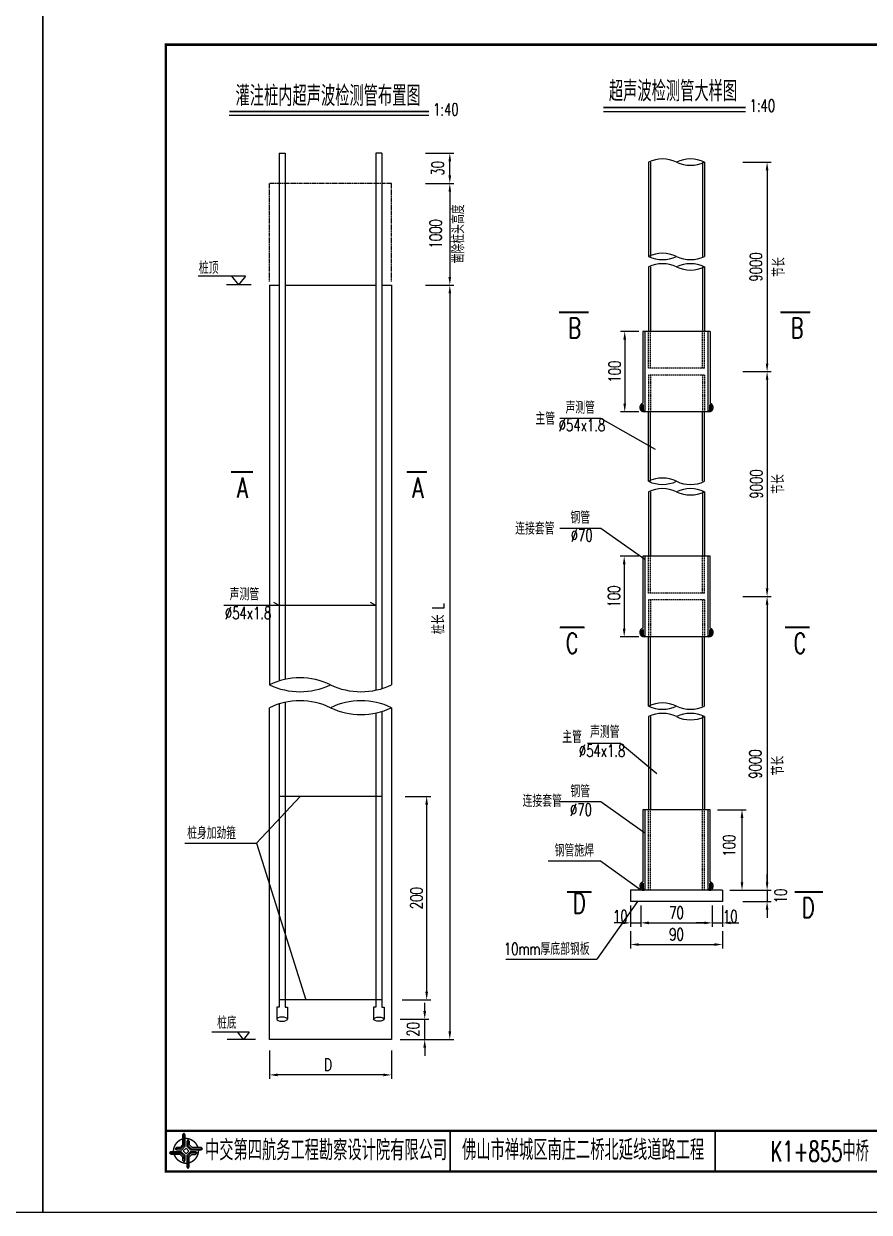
# Model space of a CAD drawing. Header units: millimetres. Extents: x -51 to 12129, y -1309 to -715.
# Drawn here: x 2044.6 to 2252.4, y -1308.7 to -1016.5 of the extents above; entities that cross this region are included whole.
import ezdxf
from ezdxf.enums import TextEntityAlignment as Align

# ---------------------------------------------------------------- set-up
doc = ezdxf.new("R2010")
doc.units = ezdxf.units.MM
doc.header["$LTSCALE"] = 0.25
doc.linetypes.add('HIDDEN', pattern=[0.375, 0.25, -0.125])
for name, color, linetype in [('D', 4, 'Continuous'), ('lk', 1, 'Continuous'), ('图框', 7, 'Continuous'), ('尺寸', 7, 'Continuous'), ('尺寸标注', 2, 'Continuous'), ('文字', 7, 'Continuous'), ('文字字符', 7, 'Continuous'), ('标注', 4, 'Continuous'), ('粗', 3, 'Continuous')]:
    doc.layers.add(name, color=color, linetype=linetype)
doc.styles.get("Standard").update_dxf_attribs({"font": 'simplex1.shx', "width": 0.7, "bigfont": 'hztxt.shx'})
doc.dimstyles.new('比例1：10', dxfattribs={"dimtxt": 3, "dimasz": 2, "dimexe": 1, "dimexo": 2, "dimgap": 0.5, "dimtad": 1, "dimzin": 13, "dimdsep": 46, "dimtxsty": 'Standard', "dimcen": -0.09, "dimclrd": 256, "dimclre": 256, "dimclrt": 7, "dimaunit": 1, "dimadec": 0, "dimazin": 0, "dimtfac": 0.0005, "dimtix": 1, "dimtmove": 2, "dimatfit": 0, "dimldrblk": 'DIM', "dimfxl": 0, "dimtolj": 1, "dimtzin": 13, "dimarcsym": 0})
doc.dimstyles.new('比例1：25', dxfattribs={"dimtxt": 3, "dimasz": 2, "dimexe": 1, "dimexo": 1, "dimgap": 1, "dimtad": 1, "dimdec": 1, "dimlfac": 2.5, "dimzin": 9, "dimdsep": 46, "dimtxsty": 'Standard', "dimcen": -0.09, "dimclrd": 4, "dimclre": 4, "dimclrt": 7, "dimaunit": 1, "dimadec": 0, "dimazin": 0, "dimtfac": 0.0005, "dimtdec": 1, "dimtix": 1, "dimtmove": 2, "dimatfit": 3, "dimfxl": 0, "dimtolj": 1, "dimtzin": 13, "dimarcsym": 0})
doc.dimstyles.new('比例1：40', dxfattribs={"dimscale": 0, "dimtxt": 3, "dimasz": 2, "dimexe": 1, "dimexo": 1, "dimgap": 1, "dimtad": 1, "dimlfac": 4, "dimzin": 13, "dimdsep": 46, "dimtxsty": 'Standard', "dimblk2": 'DIM', "dimcen": -0.09, "dimclrd": 256, "dimclre": 256, "dimclrt": 7, "dimaunit": 1, "dimadec": 5, "dimazin": 0, "dimtfac": 0.0005, "dimtix": 1, "dimtmove": 2, "dimatfit": 3, "dimfxl": 0, "dimtolj": 1, "dimtzin": 13, "dimarcsym": 0})

# ---------------------------------------------------------------- blocks, each defined once
blk = doc.blocks.new('*D1770')
at = {"layer": 'Defpoints', "color": 0}
for p in [(6802.01, -1239.17), (1359.98, -1242.17), (6754.34, -1242.17)]:
    blk.add_point(p, dxfattribs=at)
at = {"layer": '标注', "color": 4, "lineweight": -2}
for p, q in [((6754.34, -1237.17), (6754.34, -1235.17)), ((6760.34, -1239.17), (6753.34, -1239.17)), ((6754.34, -1239.17), (6754.34, -1242.17)), ((6748.34, -1242.17), (6755.34, -1242.17)), ((6754.34, -1244.17), (6754.34, -1246.17))]:
    blk.add_line(p, q, dxfattribs=at)
at = {"layer": '标注', "color": 4}
for points in [[(6754.01, -1237.17), (6754.67, -1237.17), (6754.34, -1239.17)], [(6754.01, -1244.17), (6754.67, -1244.17), (6754.34, -1242.17)]]:
    blk.add_solid(points, dxfattribs=at)
at = {"layer": '标注', "color": 7, "insert": (6751.84, -1240.67), "char_height": 3, "attachment_point": 5, "rotation": 90}
blk.add_mtext('\\A1;7.5', dxfattribs=at)
blk = doc.blocks.new('*D1794')
at = {"layer": 'Defpoints', "color": 0}
for p in [(1756.54, -1110.45), (8019.91, -1110.45), (8028.04, -1115.45)]:
    blk.add_point(p, dxfattribs=at)
at = {"layer": '标注', "lineweight": -2}
for p, q in [((8019.91, -1108.45), (8019.91, -1106.45)), ((8013.91, -1110.45), (8020.91, -1110.45)), ((8019.91, -1115.45), (8019.91, -1110.45)), ((8025.91, -1115.45), (8018.91, -1115.45)), ((8019.91, -1117.45), (8019.91, -1119.45))]:
    blk.add_line(p, q, dxfattribs=at)
at = {"layer": '标注'}
for points in [[(8019.58, -1108.45), (8020.25, -1108.45), (8019.91, -1110.45)], [(8019.58, -1117.45), (8020.25, -1117.45), (8019.91, -1115.45)]]:
    blk.add_solid(points, dxfattribs=at)
at = {"layer": '标注', "color": 7, "insert": (8017.91, -1112.95), "char_height": 3, "attachment_point": 5, "rotation": 90}
blk.add_mtext('\\A1;5', dxfattribs=at)
blk = doc.blocks.new('DIM')
blk.add_lwpolyline([(-1, -0.1, 0.2, 0, 0), (0, 0, 0, 0, 0)], format="xyseb")
blk = doc.blocks.new('tb')
at = {"lineweight": -3}
h = blk.add_hatch(color=256, dxfattribs=at)
h.paths.add_polyline_path([(-1.23, -0.13), (-3.78, -0.14), (-4.14, -0.41), (-1.4, -0.44), (-0.56, -1.24), (-0.54, -2.62), (-0.27, -2.2), (-0.26, -1.06)])
h.paths.add_polyline_path([(0.13, -1.08), (0.14, -3.86), (0.41, -4.26), (0.44, -1.24), (1.25, -0.43), (2.66, -0.43), (2.26, -0.16), (1.07, -0.15)])
h.paths.add_polyline_path([(1.08, 0.3), (3.62, 0.3), (4.02, 0.56), (1.25, 0.57), (0.43, 1.39), (0.43, 2.8), (0.16, 2.41), (0.15, 1.24)])
h.paths.add_polyline_path([(-0.28, 1.21), (-0.28, 3.99), (-0.56, 4.39), (-0.57, 1.41), (-1.38, 0.6), (-2.74, 0.56), (-2.33, 0.3), (-1.2, 0.29)])
for p, q in [((-0.56, 4.39), (-0.57, 1.41)), ((-1.38, 0.6), (-2.74, 0.56)), ((-0.57, 1.41), (-1.38, 0.6)), ((0.43, 2.8), (0.43, 1.39)), ((0.43, 1.39), (1.25, 0.57)), ((1.25, 0.57), (4.02, 0.56)), ((-4.14, -0.41), (-1.4, -0.44)), ((-1.4, -0.44), (-0.56, -1.24)), ((-0.56, -1.24), (-0.54, -2.62)), ((0.41, -4.26), (0.44, -1.24)), ((0.44, -1.24), (1.25, -0.43)), ((1.25, -0.43), (2.66, -0.43))]:
    blk.add_line(p, q, dxfattribs=at)
at = {"lineweight": -3, "const_width": 0.35, "flags": 128}
for points in [[(-0.9, 3.02, 0.324167), (-3.16, -0.14)], [(2.88, 0.92, 0.324403), (-0.24, 3.15)], [(0.75, -2.86, 0.325418), (3.02, 0.26)], [(-2.98, -0.76, 0.322976), (0.14, -2.98)]]:
    blk.add_lwpolyline(points, format="xyb", dxfattribs=at)
at = {"lineweight": -3, "flags": 128}
for points in [[(-0.9, 3.99), (-0.9, 1.58), (-1.53, 0.91), (-2.34, 0.91), (-2.74, 0.56), (-2.33, 0.3), (-1.2, 0.29), (-0.28, 1.21), (-0.28, 3.99), (-0.56, 4.39)], [(-0.04, 0.77), (0.68, 0.04), (-0.04, -0.69), (-0.77, 0.05)], [(3.62, 0.92), (1.43, 0.92), (0.77, 1.54), (0.77, 2.38), (0.43, 2.8), (0.16, 2.41), (0.15, 1.24), (1.08, 0.3), (3.62, 0.3), (4.02, 0.56)], [(-3.73, -0.76), (-1.54, -0.76), (-0.89, -1.39), (-0.89, -2.21), (-0.54, -2.62), (-0.27, -2.2), (-0.26, -1.06), (-1.23, -0.13), (-3.78, -0.14), (-4.14, -0.41)], [(0.75, -3.85), (0.75, -1.43), (1.4, -0.78), (2.26, -0.78), (2.66, -0.43), (2.26, -0.16), (1.07, -0.15), (0.13, -1.08), (0.14, -3.86), (0.41, -4.26)]]:
    blk.add_lwpolyline(points, close=True, dxfattribs=at)
blk = doc.blocks.new('*D2509')
at = {"layer": 'Defpoints', "color": 0}
for p in [(2104.99, -1266.2), (2134.99, -1266.2), (2104.99, -1274.9)]:
    blk.add_point(p, dxfattribs=at)
at = {"layer": '标注', "lineweight": -2}
for p, q in [((2104.99, -1268.9), (2104.99, -1275.9)), ((2134.99, -1268.9), (2134.99, -1275.9)), ((2132.99, -1274.9), (2106.99, -1274.9))]:
    blk.add_line(p, q, dxfattribs=at)
at = {"layer": '标注'}
for points in [[(2106.99, -1274.57), (2106.99, -1275.23), (2104.99, -1274.9)], [(2132.99, -1274.57), (2132.99, -1275.23), (2134.99, -1274.9)]]:
    blk.add_solid(points, dxfattribs=at)
at = {"layer": '标注', "color": 7, "insert": (2119.38, -1272.38), "char_height": 3, "attachment_point": 5}
blk.add_mtext('\\A1;D', dxfattribs=at)
blk = doc.blocks.new('*D2502')
at = {"layer": 'Defpoints', "color": 0}
for p in [(2137.88, -1055.79), (2138.65, -1080.79), (2149.32, -1080.79)]:
    blk.add_point(p, dxfattribs=at)
at = {"layer": '标注', "lineweight": -2}
for p, q in [((2143.32, -1055.79), (2150.32, -1055.79)), ((2149.32, -1057.79), (2149.32, -1078.79)), ((2143.32, -1080.79), (2150.32, -1080.79))]:
    blk.add_line(p, q, dxfattribs=at)
at = {"layer": '标注'}
for points in [[(2148.99, -1057.79), (2149.65, -1057.79), (2149.32, -1055.79)], [(2148.99, -1078.79), (2149.65, -1078.79), (2149.32, -1080.79)]]:
    blk.add_solid(points, dxfattribs=at)
blk = doc.blocks.new('*D2503')
at = {"layer": 'Defpoints', "color": 0}
for p in [(2134.82, -1261.2), (2143.15, -1261.2), (2134.92, -1266.2)]:
    blk.add_point(p, dxfattribs=at)
at = {"layer": '标注', "lineweight": -2}
for p, q in [((2143.15, -1259.2), (2143.15, -1257.2)), ((2137.15, -1261.2), (2144.15, -1261.2)), ((2143.15, -1266.2), (2143.15, -1261.2)), ((2137.15, -1266.2), (2144.15, -1266.2)), ((2143.15, -1268.2), (2143.15, -1270.2))]:
    blk.add_line(p, q, dxfattribs=at)
at = {"layer": '标注'}
for points in [[(2142.82, -1259.2), (2143.49, -1259.2), (2143.15, -1261.2)], [(2142.82, -1268.2), (2143.49, -1268.2), (2143.15, -1266.2)]]:
    blk.add_solid(points, dxfattribs=at)
at = {"layer": '标注', "color": 7, "insert": (2140.31, -1263.7), "char_height": 3, "attachment_point": 5, "rotation": 90}
blk.add_mtext('\\A1;20', dxfattribs=at)
blk = doc.blocks.new('*D2504')
at = {"layer": 'Defpoints', "color": 0}
for p in [(2138.65, -1080.79), (2139.28, -1266.2), (2149.32, -1266.2)]:
    blk.add_point(p, dxfattribs=at)
at = {"layer": '标注', "lineweight": -2}
for p, q in [((2143.32, -1080.79), (2150.32, -1080.79)), ((2149.32, -1082.79), (2149.32, -1264.2)), ((2143.32, -1266.2), (2150.32, -1266.2))]:
    blk.add_line(p, q, dxfattribs=at)
at = {"layer": '标注'}
for points in [[(2148.99, -1082.79), (2149.65, -1082.79), (2149.32, -1080.79)], [(2148.99, -1264.2), (2149.65, -1264.2), (2149.32, -1266.2)]]:
    blk.add_solid(points, dxfattribs=at)
at = {"layer": '标注', "color": 7, "insert": (2146.82, -1173.5), "char_height": 3, "attachment_point": 5, "rotation": 90}
blk.add_mtext('\\A1;  ', dxfattribs=at)
blk = doc.blocks.new('*D2505')
at = {"layer": 'Defpoints', "color": 0}
for p in [(2137.78, -1048.29), (2149.32, -1048.29), (2137.88, -1055.79)]:
    blk.add_point(p, dxfattribs=at)
at = {"layer": '标注', "lineweight": -2}
for p, q in [((2143.32, -1048.29), (2150.32, -1048.29)), ((2149.32, -1053.79), (2149.32, -1050.29)), ((2143.32, -1055.79), (2150.32, -1055.79))]:
    blk.add_line(p, q, dxfattribs=at)
at = {"layer": '标注'}
for points in [[(2148.99, -1050.29), (2149.65, -1050.29), (2149.32, -1048.29)], [(2148.99, -1053.79), (2149.65, -1053.79), (2149.32, -1055.79)]]:
    blk.add_solid(points, dxfattribs=at)
at = {"layer": '标注', "color": 7, "insert": (2146.34, -1052.04), "char_height": 3, "attachment_point": 5, "rotation": 90}
blk.add_mtext('\\A1;30', dxfattribs=at)
blk = doc.blocks.new('*D2506')
at = {"layer": 'Defpoints', "color": 0}
for p in [(2137.37, -1206.45), (2132.64, -1256.45), (2143.63, -1256.45)]:
    blk.add_point(p, dxfattribs=at)
at = {"layer": '标注', "lineweight": -2}
for p, q in [((2138.37, -1206.45), (2144.63, -1206.45)), ((2143.63, -1208.45), (2143.63, -1254.45)), ((2137.63, -1256.45), (2144.63, -1256.45))]:
    blk.add_line(p, q, dxfattribs=at)
at = {"layer": '标注'}
for points in [[(2143.3, -1208.45), (2143.97, -1208.45), (2143.63, -1206.45)], [(2143.3, -1254.45), (2143.97, -1254.45), (2143.63, -1256.45)]]:
    blk.add_solid(points, dxfattribs=at)
at = {"layer": '标注', "color": 7, "insert": (2141.13, -1231.45), "char_height": 3, "attachment_point": 5, "rotation": 90}
blk.add_mtext('\\A1;200', dxfattribs=at)
blk = doc.blocks.new('*D2507')
at = {"layer": 'Defpoints', "color": 0}
for p in [(2216.11, -1050.51), (2216.11, -1102.02), (2227.3, -1102.02)]:
    blk.add_point(p, dxfattribs=at)
at = {"layer": '标注', "lineweight": -2}
for p, q in [((2221.3, -1050.51), (2228.3, -1050.51)), ((2227.3, -1052.51), (2227.3, -1100.02)), ((2221.3, -1102.02), (2228.3, -1102.02))]:
    blk.add_line(p, q, dxfattribs=at)
at = {"layer": '标注'}
for points in [[(2226.97, -1052.51), (2227.63, -1052.51), (2227.3, -1050.51)], [(2226.97, -1100.02), (2227.63, -1100.02), (2227.3, -1102.02)]]:
    blk.add_solid(points, dxfattribs=at)
at = {"layer": '标注', "color": 7, "insert": (2224.54, -1076.31), "char_height": 3, "attachment_point": 5, "rotation": 90}
blk.add_mtext('\\A1;9000', dxfattribs=at)
blk = doc.blocks.new('*D2508')
at = {"layer": 'Defpoints', "color": 0}
for p in [(2216.11, -1102.02), (2213.91, -1157.3), (2227.3, -1157.3)]:
    blk.add_point(p, dxfattribs=at)
at = {"layer": '标注', "lineweight": -2}
for p, q in [((2221.3, -1102.02), (2228.3, -1102.02)), ((2227.3, -1104.02), (2227.3, -1155.3)), ((2221.3, -1157.3), (2228.3, -1157.3))]:
    blk.add_line(p, q, dxfattribs=at)
at = {"layer": '标注'}
for points in [[(2226.97, -1104.02), (2227.63, -1104.02), (2227.3, -1102.02)], [(2226.97, -1155.3), (2227.63, -1155.3), (2227.3, -1157.3)]]:
    blk.add_solid(points, dxfattribs=at)
at = {"layer": '标注', "color": 7, "insert": (2224.64, -1129.66), "char_height": 3, "attachment_point": 5, "rotation": 90}
blk.add_mtext('\\A1;9000', dxfattribs=at)
blk = doc.blocks.new('*D2476')
at = {"layer": 'Defpoints', "color": 0}
for p in [(2213.91, -1157.3), (2217.14, -1229.52), (2227.3, -1229.52)]:
    blk.add_point(p, dxfattribs=at)
at = {"layer": '标注', "lineweight": -2}
for p, q in [((2221.3, -1157.3), (2228.3, -1157.3)), ((2227.3, -1159.3), (2227.3, -1227.52)), ((2221.3, -1229.52), (2228.3, -1229.52))]:
    blk.add_line(p, q, dxfattribs=at)
at = {"layer": '标注'}
for points in [[(2226.97, -1159.3), (2227.63, -1159.3), (2227.3, -1157.3)], [(2226.97, -1227.52), (2227.63, -1227.52), (2227.3, -1229.52)]]:
    blk.add_solid(points, dxfattribs=at)
at = {"layer": '标注', "color": 7, "insert": (2224.4, -1198.5), "char_height": 3, "attachment_point": 5, "rotation": 90}
blk.add_mtext('\\A1;9000', dxfattribs=at)
blk = doc.blocks.new('*D2477')
at = {"layer": 'Defpoints', "color": 0}
for p in [(2217.14, -1229.52), (2217.06, -1232.27), (2227.3, -1232.27)]:
    blk.add_point(p, dxfattribs=at)
at = {"layer": '标注', "lineweight": -2}
for p, q in [((2227.3, -1227.52), (2227.3, -1225.52)), ((2221.3, -1229.52), (2228.3, -1229.52)), ((2227.3, -1229.52), (2227.3, -1232.27)), ((2221.3, -1232.27), (2228.3, -1232.27)), ((2227.3, -1234.27), (2227.3, -1236.27))]:
    blk.add_line(p, q, dxfattribs=at)
at = {"layer": '标注'}
for points in [[(2226.97, -1227.52), (2227.63, -1227.52), (2227.3, -1229.52)], [(2226.97, -1234.27), (2227.63, -1234.27), (2227.3, -1232.27)]]:
    blk.add_solid(points, dxfattribs=at)
at = {"layer": '标注', "color": 7, "insert": (2230.62, -1230.9), "char_height": 3, "attachment_point": 5, "rotation": 90}
blk.add_mtext('\\A1;10', dxfattribs=at)
blk = doc.blocks.new('*D2478')
at = {"layer": 'Defpoints', "color": 0}
for p in [(2196.79, -1147.4), (2192.18, -1167.2), (2196.79, -1167.2)]:
    blk.add_point(p, dxfattribs=at)
at = {"layer": '标注', "lineweight": -2}
for p, q in [((2195.79, -1147.4), (2191.18, -1147.4)), ((2192.18, -1149.4), (2192.18, -1165.2)), ((2195.79, -1167.2), (2191.18, -1167.2))]:
    blk.add_line(p, q, dxfattribs=at)
at = {"layer": '标注'}
for points in [[(2191.84, -1149.4), (2192.51, -1149.4), (2192.18, -1147.4)], [(2191.84, -1165.2), (2192.51, -1165.2), (2192.18, -1167.2)]]:
    blk.add_solid(points, dxfattribs=at)
at = {"layer": '标注', "color": 7, "insert": (2189.68, -1157.3), "char_height": 3, "attachment_point": 5, "rotation": 90}
blk.add_mtext('\\A1;100', dxfattribs=at)
blk = doc.blocks.new('*D2479')
at = {"layer": 'Defpoints', "color": 0}
for p in [(2196.79, -1092.12), (2192.31, -1111.92), (2196.79, -1111.92)]:
    blk.add_point(p, dxfattribs=at)
at = {"layer": '标注', "lineweight": -2}
for p, q in [((2195.79, -1092.12), (2191.31, -1092.12)), ((2192.31, -1094.12), (2192.31, -1109.92)), ((2195.79, -1111.92), (2191.31, -1111.92))]:
    blk.add_line(p, q, dxfattribs=at)
at = {"layer": '标注'}
for points in [[(2191.98, -1094.12), (2192.65, -1094.12), (2192.31, -1092.12)], [(2191.98, -1109.92), (2192.65, -1109.92), (2192.31, -1111.92)]]:
    blk.add_solid(points, dxfattribs=at)
at = {"layer": '标注', "color": 7, "insert": (2189.81, -1102.02), "char_height": 3, "attachment_point": 5, "rotation": 90}
blk.add_mtext('\\A1;100', dxfattribs=at)
blk = doc.blocks.new('*D2480')
at = {"layer": 'Defpoints', "color": 0}
for p in [(2213.29, -1209.72), (2217.14, -1229.52), (2221.13, -1229.52)]:
    blk.add_point(p, dxfattribs=at)
at = {"layer": '标注', "lineweight": -2}
for p, q in [((2215.13, -1209.72), (2222.13, -1209.72)), ((2221.13, -1211.72), (2221.13, -1227.52)), ((2218.14, -1229.52), (2222.13, -1229.52))]:
    blk.add_line(p, q, dxfattribs=at)
at = {"layer": '标注'}
for points in [[(2220.8, -1211.72), (2221.47, -1211.72), (2221.13, -1209.72)], [(2220.8, -1227.52), (2221.47, -1227.52), (2221.13, -1229.52)]]:
    blk.add_solid(points, dxfattribs=at)
at = {"layer": '标注', "color": 7, "insert": (2217.98, -1218.52), "char_height": 3, "attachment_point": 5, "rotation": 90}
blk.add_mtext('\\A1;100', dxfattribs=at)
blk = doc.blocks.new('*D2481')
at = {"layer": 'Defpoints', "color": 0}
for p in [(2193.74, -1232.27), (2196.24, -1232.27), (2196.24, -1237.53)]:
    blk.add_point(p, dxfattribs=at)
at = {"layer": '标注', "lineweight": -2}
for p, q in [((2193.74, -1233.27), (2193.74, -1238.53)), ((2196.24, -1233.27), (2196.24, -1238.53)), ((2191.74, -1237.53), (2189.74, -1237.53)), ((2193.74, -1237.53), (2196.24, -1237.53)), ((2198.24, -1237.53), (2200.24, -1237.53))]:
    blk.add_line(p, q, dxfattribs=at)
at = {"layer": '标注'}
for points in [[(2191.74, -1237.19), (2191.74, -1237.86), (2193.74, -1237.53)], [(2198.24, -1237.19), (2198.24, -1237.86), (2196.24, -1237.53)]]:
    blk.add_solid(points, dxfattribs=at)
at = {"layer": '标注', "color": 7, "insert": (2191.23, -1235.94), "char_height": 3, "attachment_point": 5}
blk.add_mtext('\\A1;10', dxfattribs=at)
blk = doc.blocks.new('*D2482')
at = {"layer": 'Defpoints', "color": 0}
for p in [(2196.24, -1232.27), (2213.84, -1232.27), (2213.84, -1237.53)]:
    blk.add_point(p, dxfattribs=at)
at = {"layer": '标注', "lineweight": -2}
for p, q in [((2196.24, -1233.27), (2196.24, -1238.53)), ((2213.84, -1233.27), (2213.84, -1238.53)), ((2198.24, -1237.53), (2211.84, -1237.53))]:
    blk.add_line(p, q, dxfattribs=at)
at = {"layer": '标注'}
for points in [[(2198.24, -1237.19), (2198.24, -1237.86), (2196.24, -1237.53)], [(2211.84, -1237.19), (2211.84, -1237.86), (2213.84, -1237.53)]]:
    blk.add_solid(points, dxfattribs=at)
at = {"layer": '标注', "color": 7, "insert": (2205.04, -1235.03), "char_height": 3, "attachment_point": 5}
blk.add_mtext('\\A1;70', dxfattribs=at)
blk = doc.blocks.new('*D2483')
at = {"layer": 'Defpoints', "color": 0}
for p in [(2213.84, -1232.27), (2216.34, -1232.27), (2216.34, -1237.53)]:
    blk.add_point(p, dxfattribs=at)
at = {"layer": '标注', "lineweight": -2}
for p, q in [((2213.84, -1233.27), (2213.84, -1238.53)), ((2216.34, -1233.27), (2216.34, -1238.53)), ((2211.84, -1237.53), (2209.84, -1237.53)), ((2213.84, -1237.53), (2216.34, -1237.53)), ((2218.34, -1237.53), (2220.34, -1237.53))]:
    blk.add_line(p, q, dxfattribs=at)
at = {"layer": '标注'}
for points in [[(2211.84, -1237.19), (2211.84, -1237.86), (2213.84, -1237.53)], [(2218.34, -1237.19), (2218.34, -1237.86), (2216.34, -1237.53)]]:
    blk.add_solid(points, dxfattribs=at)
at = {"layer": '标注', "color": 7, "insert": (2218.24, -1235.94), "char_height": 3, "attachment_point": 5}
blk.add_mtext('\\A1;10', dxfattribs=at)
blk = doc.blocks.new('*D2484')
at = {"layer": 'Defpoints', "color": 0}
for p in [(2193.74, -1238.53), (2216.34, -1238.53), (2216.34, -1242.85)]:
    blk.add_point(p, dxfattribs=at)
at = {"layer": '标注', "lineweight": -2}
for p, q in [((2193.74, -1239.53), (2193.74, -1243.85)), ((2216.34, -1239.53), (2216.34, -1243.85)), ((2195.74, -1242.85), (2214.34, -1242.85))]:
    blk.add_line(p, q, dxfattribs=at)
at = {"layer": '标注'}
for points in [[(2195.74, -1242.52), (2195.74, -1243.18), (2193.74, -1242.85)], [(2214.34, -1242.52), (2214.34, -1243.18), (2216.34, -1242.85)]]:
    blk.add_solid(points, dxfattribs=at)
at = {"layer": '标注', "color": 7, "insert": (2205.04, -1240.35), "char_height": 3, "attachment_point": 5}
blk.add_mtext('\\A1;90', dxfattribs=at)
blk = doc.blocks.new('123')
at = {"layer": '图框', "color": 2}
blk.add_lwpolyline([(369.33, -1011.65), (369.33, -714.65), (-50.67, -714.65), (-50.67, -1011.65)], close=True, dxfattribs=at)

msp = doc.modelspace()

# ---------------------------------------------------------------- hatches: boundary and pattern name
for points in [[(2197.08724, -1110.05627), (2197.08724, -1111.62223, -0.414213562), (2196.30426, -1110.83925, -0.414213562)], [(2212.98724, -1110.05627), (2212.98724, -1111.62223, 0.414213562), (2213.77022, -1110.83925, 0.414213562)], [(2197.08724, -1165.33127), (2197.08724, -1166.89723, -0.414213562), (2196.30426, -1166.11425, -0.414213562)], [(2212.98724, -1165.33127), (2212.98724, -1166.89723, 0.414213562), (2213.77022, -1166.11425, 0.414213562)], [(2197.08724, -1227.65627), (2197.08724, -1229.22223, -0.414213562), (2196.30426, -1228.43925, -0.414213562)], [(2212.98724, -1227.65627), (2212.98724, -1229.22223, 0.414213562), (2213.77022, -1228.43925, 0.414213562)]]:
    msp.add_hatch(color=3).paths.add_polyline_path(points)

# ---------------------------------------------------------------- linework, layer by layer
for p, q in [((2095.10448, -1039.00066), (2144.20173, -1039.00066)), ((2187.06428, -1038.05033), (2222.0048, -1038.05033))]:
    msp.add_line(p, q)
at = {"color": 1}
for p, q in [((2107.34385, -1048.29019), (2107.34362, -1178.07529)), ((2107.34385, -1048.29019), (2108.84385, -1048.29019)), ((2108.84385, -1048.29019), (2108.84362, -1177.68262)), ((2131.13832, -1048.29019), (2131.13856, -1180.31503)), ((2132.63832, -1048.29019), (2131.13832, -1048.29019)), ((2132.63832, -1048.29019), (2132.63856, -1179.92131)), ((2107.34385, -1183.69766), (2107.34385, -1258.20462)), ((2108.84385, -1183.30398), (2108.84385, -1258.20462)), ((2131.13832, -1185.93679), (2131.13832, -1258.20462)), ((2132.63832, -1185.54416), (2132.63832, -1258.20462)), ((2132.63832, -1206.45462), (2107.34385, -1206.45462)), ((2107.34385, -1258.20462), (2106.77368, -1258.20462)), ((2106.77368, -1258.20462), (2106.77368, -1261.20462)), ((2132.63832, -1256.45462), (2107.34385, -1256.45462)), ((2108.84385, -1258.20462), (2109.41401, -1258.20462)), ((2109.41401, -1258.20462), (2109.41401, -1261.20462)), ((2131.13832, -1258.20462), (2130.56816, -1258.20462)), ((2130.56816, -1258.20462), (2130.56816, -1261.20462)), ((2132.63832, -1258.20462), (2133.20849, -1258.20462)), ((2133.20849, -1258.20462), (2133.20849, -1261.20462))]:
    msp.add_line(p, q, dxfattribs=at)
at = {"color": 3}
for p, q in [((2198.16224, -1050.51177), (2198.16224, -1073.69723)), ((2198.66224, -1050.51177), (2198.66224, -1073.69723)), ((2211.41224, -1050.51177), (2211.41224, -1073.69723)), ((2211.91224, -1050.51177), (2211.91224, -1073.69723)), ((2198.16224, -1076.2754), (2198.16224, -1092.12223)), ((2198.66224, -1076.2754), (2198.66224, -1092.12223)), ((2211.41224, -1076.2755), (2211.41224, -1092.12223)), ((2211.91224, -1076.2755), (2211.91224, -1092.12223)), ((2213.28724, -1092.12223), (2196.78724, -1092.12223)), ((2196.78724, -1092.12223), (2196.78724, -1109.79865)), ((2197.28724, -1092.12223), (2197.28724, -1111.92223)), ((2212.78724, -1111.92223), (2212.78724, -1092.12223)), ((2213.28724, -1092.12223), (2213.28724, -1109.79865)), ((2212.98724, -1111.92223), (2197.08724, -1111.92223)), ((2198.16224, -1128.97223), (2198.16224, -1111.92223)), ((2198.66224, -1128.97223), (2198.66224, -1111.92223)), ((2211.41224, -1128.97223), (2211.41224, -1111.92223)), ((2211.91224, -1128.97223), (2211.91224, -1111.92223)), ((2198.16224, -1131.55032), (2198.16224, -1147.39723)), ((2198.66224, -1131.55032), (2198.66224, -1147.39723)), ((2211.41224, -1131.55032), (2211.41224, -1147.39723)), ((2211.91224, -1131.55032), (2211.91224, -1147.39723)), ((2213.28724, -1147.39723), (2196.78724, -1147.39723)), ((2196.78724, -1147.39723), (2196.78724, -1165.07365)), ((2197.28724, -1147.39723), (2197.28724, -1167.19723)), ((2212.78724, -1167.19723), (2212.78724, -1147.39723)), ((2213.28724, -1165.07365), (2213.28724, -1147.39723)), ((2212.98724, -1167.19723), (2197.08724, -1167.19723)), ((2198.16224, -1184.24723), (2198.16224, -1167.19723)), ((2198.66224, -1184.24723), (2198.66224, -1167.19723)), ((2211.41224, -1184.24723), (2211.41224, -1167.19723)), ((2211.91224, -1184.24723), (2211.91224, -1167.19723)), ((2198.16224, -1186.82532), (2198.16224, -1209.72223)), ((2198.66224, -1186.82532), (2198.66224, -1209.72223)), ((2211.41224, -1186.82532), (2211.41224, -1209.72223)), ((2211.91224, -1186.82532), (2211.91224, -1209.72223)), ((2213.28724, -1209.72223), (2196.78724, -1209.72223)), ((2196.78724, -1209.72223), (2196.78724, -1227.39865)), ((2197.28724, -1209.72223), (2197.28724, -1229.52223)), ((2212.78724, -1229.52223), (2212.78724, -1209.72223)), ((2213.28724, -1227.39865), (2213.28724, -1209.72223)), ((2193.73724, -1229.52223), (2193.73724, -1232.27223)), ((2216.33724, -1229.52223), (2193.73724, -1229.52223)), ((2196.78724, -1229.47985), (2196.78724, -1229.52223)), ((2216.33724, -1229.52223), (2196.78724, -1229.52223)), ((2213.28724, -1229.52223), (2213.28724, -1229.47985)), ((2216.33724, -1229.52223), (2216.33724, -1232.27223)), ((2216.33724, -1232.27223), (2193.73724, -1232.27223))]:
    msp.add_line(p, q, dxfattribs=at)
at = {"const_width": 0.4}
for points in [[(2187.06428, -1037.08783), (2222.0048, -1037.08783)], [(2095.10448, -1038.03816), (2144.20173, -1038.03816)]]:
    msp.add_lwpolyline(points, dxfattribs=at)
at = {"color": 3}
for centre, radius, start, end in [((2197.08724, -1110.83925), 1.08298, 106.0820002, 270), ((2197.08724, -1110.83925), 0.78298, 112.5289604, 270), ((2212.98724, -1110.83925), 1.08298, 270, 73.9179998), ((2212.98724, -1110.83925), 0.78298, 270, 67.4710396), ((2197.08724, -1166.11425), 1.08298, 106.0820002, 270), ((2197.08724, -1166.11425), 0.78298, 112.5289604, 270), ((2212.98724, -1166.11425), 1.08298, 270, 73.9179998), ((2212.98724, -1166.11425), 0.78298, 270, 67.4710396), ((2197.08724, -1228.43925), 1.08298, 106.0820002, 270), ((2197.08724, -1228.43925), 0.78298, 112.5289604, 270), ((2212.98724, -1228.43925), 1.08298, 270, 73.9179998), ((2212.98724, -1228.43925), 0.78298, 270, 67.4710396)]:
    msp.add_arc(centre, radius, start, end, dxfattribs=at)
at = {"color": 1, "extrusion": (0, 0, -1)}
msp.add_ellipse((2108.09385, -1261.20462), major_axis=(-1.32017, 0), ratio=0.378740458, dxfattribs=at)
at = {"color": 1}
msp.add_ellipse((2131.88832, -1261.20462), major_axis=(1.32017, 0), ratio=0.378740458, dxfattribs=at)
at = {"layer": 'D', "color": 3, "linetype": 'HIDDEN'}
for p, q in [((2134.99109, -1055.79019), (2104.99109, -1055.79019)), ((2104.99109, -1079.87474), (2104.99109, -1055.79019)), ((2134.99109, -1079.87474), (2134.99109, -1055.79019))]:
    msp.add_line(p, q, dxfattribs=at)
at = {"layer": 'lk', "color": 3}
for centre, radius, start, end in [((2201.59953, -1057.67642), 7.94661, 64.3681726, 115.6302909), ((2208.47473, -1057.69861), 7.96662, 64.4387503, 115.5627863), ((2208.47473, -1043.32502), 7.96662, 244.4372137, 295.5612497), ((2201.59959, -1080.88388), 7.96639, 64.4368281, 115.5624744), ((2201.59959, -1066.51077), 7.96639, 244.4375256, 295.5631719), ((2208.4746, -1066.53224), 7.94699, 244.3705228, 295.6308354), ((2201.59953, -1083.44014), 7.94661, 64.3681726, 115.6302909), ((2208.47473, -1083.46234), 7.96662, 64.4387503, 115.5627863), ((2208.47473, -1069.08875), 7.96662, 244.4372137, 295.5612497), ((2201.59969, -1136.15875), 7.96639, 64.4368281, 115.5624744), ((2201.59969, -1121.78563), 7.96639, 244.4375256, 295.5631719), ((2208.47471, -1121.8071), 7.94699, 244.3705228, 295.6308354), ((2201.59964, -1138.71501), 7.94661, 64.3681726, 115.6302909), ((2208.47483, -1138.7372), 7.96662, 64.4387503, 115.5627863), ((2208.47483, -1124.36361), 7.96662, 244.4372137, 295.5612497), ((2112.49099, -1194.67682), 17.38121, 64.4368281, 115.5624744), ((2112.49099, -1163.3173), 17.38121, 244.4375256, 295.5631719), ((2127.49102, -1163.36414), 17.33889, 244.3705228, 295.6308354), ((2112.49088, -1200.25411), 17.33805, 64.3681726, 115.6302909), ((2127.49129, -1200.30254), 17.38172, 64.4387503, 115.5627863), ((2127.49129, -1168.94198), 17.38172, 244.4372137, 295.5612497), ((2201.59969, -1191.43375), 7.96639, 64.4368281, 115.5624744), ((2201.59969, -1177.06063), 7.96639, 244.4375256, 295.5631719), ((2201.59964, -1193.99001), 7.94661, 64.3681726, 115.6302909), ((2208.47471, -1177.0821), 7.94699, 244.3705228, 295.6308354), ((2208.47483, -1194.0122), 7.96662, 64.4387503, 115.5627863), ((2208.47483, -1179.63861), 7.96662, 244.4372137, 295.5612497)]:
    msp.add_arc(centre, radius, start, end, dxfattribs=at)
at = {"layer": '图框', "linetype": 'Continuous', "const_width": 0.6}
for points in [[(2459.54252, -1021.65472), (2079.54252, -1021.65472), (2079.54252, -1298.65472), (2459.54252, -1298.65472), (2459.54252, -1021.65472)], [(2079.54252, -1288.65472), (2459.54252, -1288.65472)]]:
    msp.add_lwpolyline(points, dxfattribs=at)
at = {"layer": '图框', "const_width": 0.4}
for points in [[(2149.43594, -1288.65472), (2149.43594, -1298.65472)], [(2214.54252, -1298.65472), (2214.54252, -1288.65472)]]:
    msp.add_lwpolyline(points, dxfattribs=at)
at = {"layer": '尺寸'}
for p, q in [((2099.07608, -1078.56901), (2087.44182, -1078.56901)), ((2100.48553, -1080.66707), (2094.4053, -1080.66707)), ((2095.6398, -1078.56901), (2097.35852, -1080.66707)), ((2099.07608, -1078.56901), (2097.35736, -1080.66707)), ((2199.86849, -1121.1576), (2186.46546, -1113.51586)), ((2197.27523, -1148.18334), (2186.46546, -1140.54159)), ((2131.13832, -1159.49662), (2093.75315, -1159.49662)), ((2107.34365, -1159.49662), (2106.04847, -1158.79521)), ((2131.13832, -1159.49662), (2129.84315, -1158.79521)), ((2191.23709, -1193.36021), (2200.17436, -1200.76619)), ((2101.80552, -1217.93322), (2112.52252, -1206.45462)), ((2084.18831, -1217.93322), (2101.80552, -1217.93322)), ((2101.80552, -1217.93322), (2113.95946, -1256.45462)), ((2196.23724, -1229.52223), (2186.35848, -1222.36237)), ((2099.9952, -1264.42109), (2090.80553, -1264.42109)), ((2097.14856, -1264.42109), (2098.56138, -1266.18534)), ((2099.98964, -1264.42109), (2098.57682, -1266.18534)), ((2101.54628, -1266.20462), (2094.58284, -1266.20462))]:
    msp.add_line(p, q, dxfattribs=at)
at = {"layer": '尺寸标注', "color": 7}
for p, q in [((2186.46546, -1113.51586), (2176.33737, -1113.51586)), ((2186.46546, -1140.54159), (2176.33737, -1140.54159)), ((2183.18946, -1193.36021), (2191.23709, -1193.36021)), ((2186.46546, -1207.80133), (2176.33737, -1207.80133)), ((2197.27523, -1215.44308), (2186.46546, -1207.80133)), ((2186.35848, -1222.36237), (2173.45423, -1222.36237)), ((2195.46677, -1232.27223), (2185.48632, -1246.42521)), ((2163.06542, -1246.42521), (2185.48632, -1246.42521))]:
    msp.add_line(p, q, dxfattribs=at)
at = {"layer": '文字'}
for p, q in [((2176.17665, -1087.40726), (2183.42665, -1087.40726)), ((2237.85692, -1087.40726), (2230.60692, -1087.40726)), ((2095.56911, -1126.70384), (2100.94706, -1126.70384)), ((2143.64322, -1126.70384), (2138.77846, -1126.70384)), ((2176.38594, -1164.90726), (2182.38248, -1164.90726)), ((2231.73185, -1164.90726), (2237.72838, -1164.90726)), ((2178.14408, -1229.95593), (2184.14062, -1229.95593)), ((2234.11252, -1229.95593), (2240.10905, -1229.95593))]:
    msp.add_line(p, q, dxfattribs=at)
at = {"layer": '文字', "const_width": 0.5}
for points in [[(2176.17665, -1087.40726), (2183.42665, -1087.40726)], [(2230.60692, -1087.40726), (2237.85692, -1087.40726)], [(2095.56911, -1126.70384), (2100.94706, -1126.70384)], [(2138.77846, -1126.70384), (2143.64322, -1126.70384)], [(2176.38594, -1164.90726), (2182.38248, -1164.90726)], [(2231.73185, -1164.90726), (2237.72838, -1164.90726)], [(2178.14408, -1229.95593), (2184.14062, -1229.95593)], [(2234.11252, -1229.95593), (2241.03885, -1229.95593)]]:
    msp.add_lwpolyline(points, dxfattribs=at)
at = {"layer": '粗'}
for p, q in [((2104.99109, -1080.79019), (2104.99132, -1178.99688)), ((2104.99109, -1080.79019), (2107.3438, -1080.79019)), ((2108.8438, -1080.79019), (2131.13837, -1080.79019)), ((2132.63832, -1080.79019), (2134.99109, -1080.79019)), ((2134.99109, -1080.79019), (2134.99132, -1178.99688)), ((2104.99109, -1266.20462), (2104.99109, -1184.62206)), ((2134.99109, -1184.62206), (2134.99109, -1266.20462)), ((2134.99109, -1266.20462), (2104.99109, -1266.20462))]:
    msp.add_line(p, q, dxfattribs=at)
at = {"layer": '粗', "linetype": 'HIDDEN', "ltscale": 5}
for p, q in [((2198.16224, -1101.19723), (2198.16224, -1092.12223)), ((2198.66224, -1101.19723), (2198.66224, -1092.12223)), ((2211.41224, -1101.19723), (2211.41224, -1092.12223)), ((2211.91224, -1101.19723), (2211.91224, -1092.12223)), ((2211.91224, -1101.19723), (2198.16224, -1101.19723)), ((2211.91224, -1102.84723), (2198.16224, -1102.84723)), ((2198.16224, -1102.84723), (2198.16224, -1111.92223)), ((2198.66224, -1102.84723), (2198.66224, -1111.92223)), ((2211.41224, -1102.84723), (2211.41224, -1111.92223)), ((2211.91224, -1102.84723), (2211.91224, -1111.92223)), ((2198.16224, -1156.47223), (2198.16224, -1147.39723)), ((2198.66224, -1156.47223), (2198.66224, -1147.39723)), ((2211.41224, -1156.47223), (2211.41224, -1147.39723)), ((2211.91224, -1156.47223), (2211.91224, -1147.39723)), ((2211.91224, -1156.47223), (2198.16224, -1156.47223)), ((2211.91224, -1158.12223), (2198.16224, -1158.12223)), ((2198.16224, -1158.12223), (2198.16224, -1167.19723)), ((2198.66224, -1158.12223), (2198.66224, -1167.19723)), ((2211.41224, -1158.12223), (2211.41224, -1167.19723)), ((2211.91224, -1158.12223), (2211.91224, -1167.19723)), ((2198.16224, -1229.52223), (2198.16224, -1209.72223)), ((2198.66224, -1229.52223), (2198.66224, -1209.72223)), ((2211.41224, -1229.52223), (2211.41224, -1209.72223)), ((2211.91224, -1229.52223), (2211.91224, -1209.72223))]:
    msp.add_line(p, q, dxfattribs=at)

# ---------------------------------------------------------------- block references
at = {"layer": '图框', "lineweight": -3}
msp.add_blockref('tb', (2084.53825, -1293.64938), dxfattribs=at)
at = {"layer": '标注'}
for p in [(1680, -297), (2100, -297)]:
    msp.add_blockref('123', p, dxfattribs=at)

# ---------------------------------------------------------------- texts
at = {"layer": '图框', "width": 0.7}
for s, p in [('中交第四航务工程勘察设计院有限公司', (2118.90762, -1293.40628)), ('佛山市禅城区南庄二桥北延线道路工程', (2182.08677, -1293.34002))]:
    msp.add_text(s, height=5, dxfattribs=at).set_placement(p, align=Align.MIDDLE_CENTER)
at = {"layer": '图框', "width": 0.65}
msp.add_attdef('K1+855中桥 桩基设计图', text='图 纸 名 称', height=5, dxfattribs=at).set_placement((2249.45368, -1293.65472), align=Align.MIDDLE_CENTER)
at = {"layer": '尺寸标注', "color": 7}
for s, width, p in [('桩顶', 0.8, (2087.64028, -1078.00302)), ('%%C54x1.8', 0.7, (2176.08336, -1116.65183)), ('%%C70', 0.7, (2179.04312, -1143.74808)), ('%%C54x1.8', 0.7, (2094.03898, -1162.85861)), ('%%C54x1.8', 0.7, (2181.04409, -1196.69014)), ('%%C70', 0.7, (2178.85374, -1211.17923)), ('桩身加劲箍', 0.8, (2084.76932, -1216.91738)), ('桩底', 0.8, (2092.12564, -1263.56977))]:
    msp.add_text(s, height=3, dxfattribs=dict(at, width=width)).set_placement(p)
at = {"layer": '尺寸标注', "color": 7, "char_height": 3, "attachment_point": 5}
for s, insert in [('声测管', (2181.3744, -1110.86614)), ('主管', (2172.77435, -1113.56605)), ('钢管', (2181.3744, -1137.89187)), ('连接套管', (2170.22448, -1140.59179)), ('声测管', (2098.82827, -1156.74928)), ('声测管', (2187.41589, -1190.58082)), ('主管', (2179.37108, -1191.82397)), ('钢管', (2181.3744, -1205.15161)), ('连接套管', (2172.03227, -1207.53586)), ('钢管施焊', (2179.90756, -1219.72929)), ('10mm厚底部钢板', (2173.14309, -1243.92049))]:
    msp.add_mtext(s, dxfattribs=dict(at, insert=insert))
at = {"layer": '文字', "color": 7, "width": 0.7}
for s, p in [('灌注桩内超声波检测管布置图', (2096.65753, -1036.72396)), ('超声波检测管大样图', (2188.42572, -1035.56267)), ('B', (2178.40221, -1093.78243)), ('B', (2233.07307, -1093.78243)), ('A', (2096.97968, -1133.07901)), ('A', (2140.10947, -1133.07901)), ('C', (2177.79652, -1171.28243)), ('C', (2233.80357, -1171.28243)), ('D', (2179.55466, -1235.20535)), ('D', (2235.80466, -1236.28677))]:
    msp.add_text(s, height=5, dxfattribs=at).set_placement(p)
at = {"layer": '文字', "char_height": 3, "attachment_point": 5, "rotation": 90}
for s, insert in [('凿除桩头高度', (2151.36968, -1068.14816)), ('1000', (2145.84004, -1068.14816)), ('节长', (2230.18839, -1076.30222)), ('节长', (2230.01023, -1129.64995)), ('L', (2146.46667, -1159.66817)), ('桩长', (2146.52375, -1164.13027)), ('节长', (2229.949, -1198.86552))]:
    msp.add_mtext(s, dxfattribs=dict(at, insert=insert))
at = {"layer": '文字字符', "width": 0.7}
for p in [(2148.33523, -1039.07017), (2226.13829, -1038.11983)]:
    msp.add_text('1:40', height=3, dxfattribs=at).set_placement(p, align=Align.CENTER)

# ---------------------------------------------------------------- dimensions: what is measured, and where the dimension line sits
at = {"layer": '标注'}
for base, p1, p2, picture, middle in [((2149.32082, -1048.29019), (2137.88266, -1055.79019), (2137.7841, -1048.29019), '*D2505', (2146.33931, -1052.04019)), ((2143.15199, -1261.20462), (2134.91896, -1266.20462), (2134.8229, -1261.20462), '*D2503', (2140.308, -1263.70462))]:
    dim = msp.add_linear_dim(base=base, p1=p1, p2=p2, angle=270, dimstyle='比例1：40', override={"dimscale": 1}, dxfattribs=at)
    dim.commit()
    dim.dimension.update_dxf_attribs({"geometry": picture, "text_midpoint": middle, "dimtype": 160})
for base, p1, p2, text, picture, middle in [((2227.29845, -1102.02223), (2216.11224, -1050.51177), (2216.11224, -1102.02223), '9000', '*D2507', (2224.54192, -1076.30973)), ((2227.29845, -1157.29723), (2216.11224, -1102.02223), (2213.91224, -1157.29723), '9000', '*D2508', (2224.64113, -1129.65973)), ((2227.29845, -1229.52223), (2213.91224, -1157.29723), (2217.13583, -1229.52223), '9000', '*D2476', (2224.39715, -1198.50325)), ((2221.13418, -1229.52223), (2213.28724, -1209.72223), (2217.13583, -1229.52223), '100', '*D2480', (2217.98463, -1218.52223)), ((2227.29845, -1232.27223), (2217.13583, -1229.52223), (2217.06483, -1232.27223), '10', '*D2477', (2230.62086, -1230.89723))]:
    dim = msp.add_linear_dim(base=base, p1=p1, p2=p2, angle=90, text=text, dimstyle='比例1：40', override={"dimscale": 1}, dxfattribs=at)
    dim.commit()
    dim.dimension.update_dxf_attribs({"geometry": picture, "text_midpoint": middle, "dimtype": 160})
for base, p1, p2, angle, text, picture, middle in [((2149.32082, -1080.79019), (2137.88266, -1055.79019), (2138.65326, -1080.79019), 270, ' ', '*D2502', (2149.32082, -1068.29019)), ((2149.32082, -1266.20462), (2138.65326, -1080.79019), (2139.27826, -1266.20462), 270, '  ', '*D2504', (2146.82082, -1173.49741)), ((2192.31458, -1111.92223), (2196.78724, -1092.12223), (2196.78724, -1111.92223), 90, '100', '*D2479', (2189.81458, -1102.02223)), ((2192.17584, -1167.19723), (2196.78724, -1147.39723), (2196.78724, -1167.19723), 90, '100', '*D2478', (2189.67584, -1157.29723))]:
    dim = msp.add_linear_dim(base=base, p1=p1, p2=p2, angle=angle, text=text, dimstyle='比例1：40', override={"dimscale": 1}, dxfattribs=at)
    dim.commit()
    dim.dimension.update_dxf_attribs({"geometry": picture, "text_midpoint": middle})
for base, p1, p2, dimstyle, picture, middle in [((8019.91371, -1110.44972), (8028.0426, -1115.44972), (1756.53529, -1110.44972), '比例1：10', '*D1794', (8017.91371, -1112.94972)), ((6754.34071, -1242.16763), (6802.01318, -1239.16763), (1359.9844, -1242.16763), '比例1：25', '*D1770', (6751.84071, -1240.66763))]:
    dim = msp.add_linear_dim(base=base, p1=p1, p2=p2, angle=90, dimstyle=dimstyle, dxfattribs=at)
    dim.commit()
    dim.dimension.update_dxf_attribs({"geometry": picture, "text_midpoint": middle})
dim = msp.add_linear_dim(base=(2143.63421, -1256.45462), p1=(2137.36795, -1206.45462), p2=(2132.63832, -1256.45462), angle=90, dimstyle='比例1：40', override={"dimscale": 1}, dxfattribs=at)
dim.commit()
dim.dimension.update_dxf_attribs({"geometry": '*D2506', "text_midpoint": (2141.13421, -1231.45462)})
for base, p1, p2, text, picture, middle in [((2196.23724, -1237.52727), (2193.73724, -1232.27223), (2196.23724, -1232.27223), '10', '*D2481', (2191.22655, -1235.93727)), ((2216.33724, -1237.52727), (2213.83724, -1232.27223), (2216.33724, -1232.27223), '10', '*D2483', (2218.23688, -1235.93727)), ((2104.99109, -1274.90039), (2134.99109, -1266.20462), (2104.99109, -1266.20462), 'D', '*D2509', (2119.37623, -1272.38355))]:
    dim = msp.add_linear_dim(base=base, p1=p1, p2=p2, text=text, dimstyle='比例1：40', override={"dimscale": 1}, dxfattribs=at)
    dim.commit()
    dim.dimension.update_dxf_attribs({"geometry": picture, "text_midpoint": middle, "dimtype": 160})
for base, p1, p2, text, picture, middle in [((2213.83724, -1237.52727), (2196.23724, -1232.27223), (2213.83724, -1232.27223), '70', '*D2482', (2205.03724, -1235.02727)), ((2216.33724, -1242.84907), (2193.73724, -1238.52727), (2216.33724, -1238.52727), '90', '*D2484', (2205.03724, -1240.34907))]:
    dim = msp.add_linear_dim(base=base, p1=p1, p2=p2, text=text, dimstyle='比例1：40', override={"dimscale": 1}, dxfattribs=at)
    dim.commit()
    dim.dimension.update_dxf_attribs({"geometry": picture, "text_midpoint": middle})

doc.saveas('drawing.dxf')
